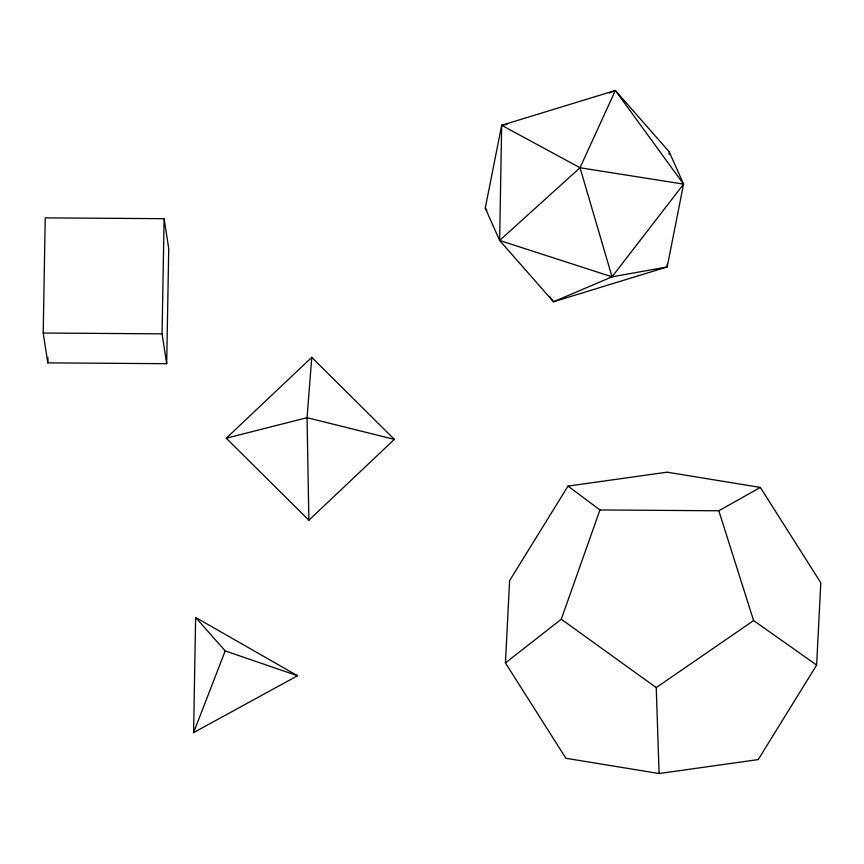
<?xml version="1.0" encoding="UTF-8"?>
<svg xmlns="http://www.w3.org/2000/svg" width="864" height="864" viewBox="0 0 864 864"><rect width="100%" height="100%" fill="white"/><g stroke="black" fill="none" stroke-linecap="round" stroke-linejoin="round"><path stroke-width="1.3" d="M43.2 333.029L45.241 217.868L164.106 218.678L168.728 248.519L166.687 363.69L47.822 362.869L43.2 333.029L162.065 333.85L166.687 363.69M47.822 362.869L47.909 357.512M162.065 333.85L164.106 218.678M193.59 732.618L195.631 617.447L297.551 675.745L193.59 732.618L225.202 650.916L195.631 617.447M667.213 264.287L667.159 266.965L612.047 276.826L499.63 240.462L501.671 125.291L615.352 90.472L669.2 151.794L683.564 184.129L667.159 266.965L553.478 301.774L499.63 240.462L485.266 208.116L501.671 125.291L506.92 124.351M669.157 154.472L669.2 151.794M505.44 662.926L509.598 580.64L568.015 486.097L667.138 472.176L760.342 487.426L820.8 582.779L816.631 665.064L758.225 759.596L659.092 773.528L565.888 758.279L505.44 662.926L561.276 619.24L599.94 509.954L718.816 510.775L760.342 487.426M311.764 357.35L307.055 417.69L308.88 520.225L394.373 439.366L311.764 357.35L226.271 438.21L308.88 520.225M499.63 240.462L580.025 167.746L615.352 90.472L683.564 184.129L612.047 276.826L553.478 301.774L549.515 296.33M659.092 773.528L656.24 687.593L753.602 620.568L816.631 665.064M609.25 93.074L615.352 90.472M226.271 438.21L307.055 417.69L394.373 439.366M501.671 125.291L580.025 167.746L683.564 184.129M225.202 650.916L297.551 675.745M561.276 619.24L656.24 687.593M568.015 486.097L599.94 509.954M485.266 208.116L486.853 210.298M718.816 510.775L753.602 620.568M580.025 167.746L612.047 276.826"/></g></svg>
